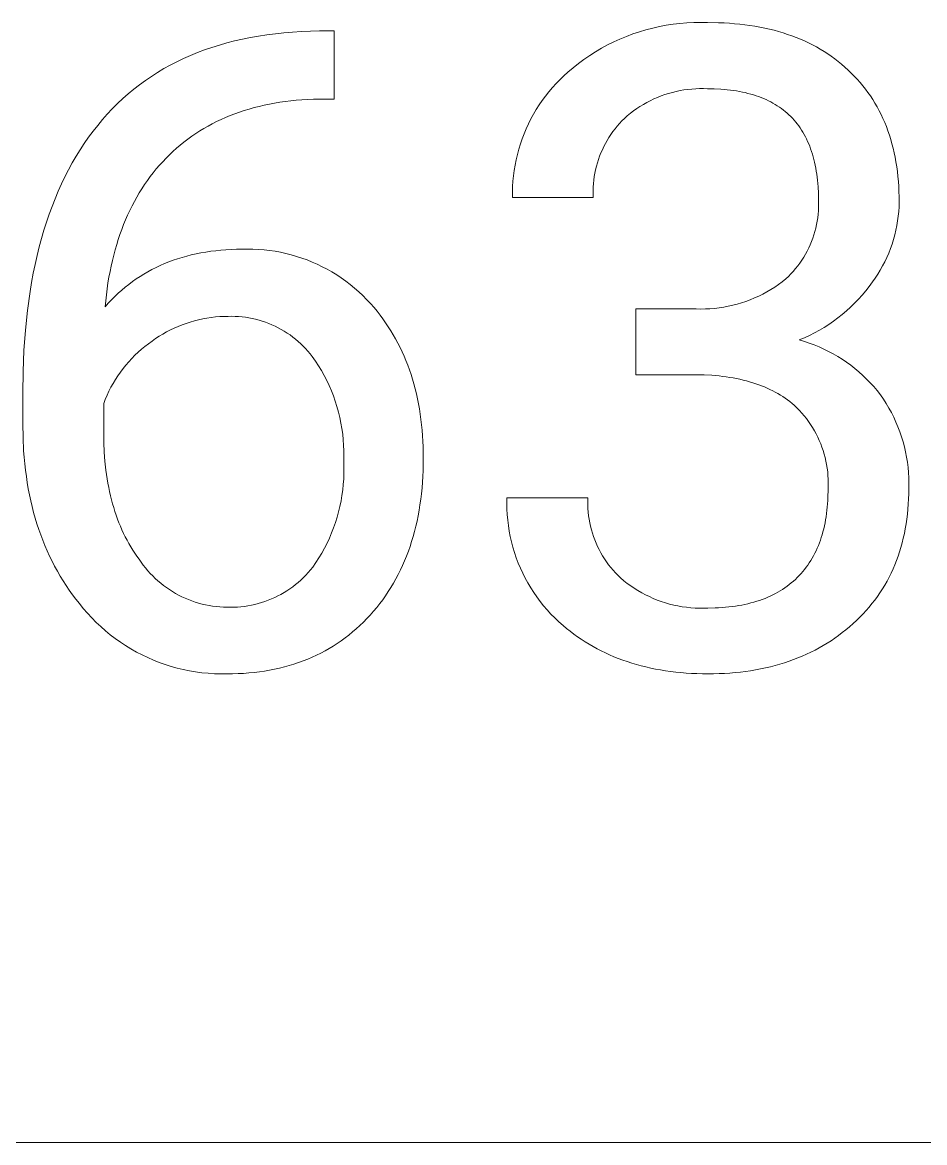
# Model space of a CAD drawing. Header units: millimetres. Extents: x 4001 to 9794, y -321 to 3726.
# Drawn here: x 8693.7 to 8771.8, y 2.4 to 99.4 of the extents above; entities that cross this region are included whole.
import ezdxf

# ---------------------------------------------------------------- set-up
doc = ezdxf.new("R2010")
doc.units = ezdxf.units.MM
doc.header["$MEASUREMENT"] = 0
doc.layers.add('Domyślny', color=7, linetype='Continuous', true_color=0x000000)

msp = doc.modelspace()

# ---------------------------------------------------------------- linework, layer by layer
at = {"layer": 'Domyślny', "color": 18, "lineweight": 15, "true_color": 0x000000}
for p, q in [((8748.292, 98.889), (8748.875, 99.02)), ((8748.875, 99.02), (8749.462, 99.13)), ((8749.462, 99.13), (8750.053, 99.22)), ((8750.053, 99.22), (8750.647, 99.29)), ((8750.647, 99.29), (8751.243, 99.339)), ((8751.243, 99.339), (8751.84, 99.368)), ((8751.84, 99.368), (8752.438, 99.376)), ((8752.438, 99.376), (8753.035, 99.363)), ((8753.035, 99.363), (8753.995, 99.347)), ((8753.995, 99.347), (8754.465, 99.327)), ((8754.465, 99.327), (8754.928, 99.3)), ((8754.928, 99.3), (8755.384, 99.264)), ((8755.384, 99.264), (8755.834, 99.22)), ((8755.834, 99.22), (8756.277, 99.169)), ((8756.277, 99.169), (8756.714, 99.109)), ((8756.714, 99.109), (8757.144, 99.041)), ((8757.144, 99.041), (8757.567, 98.966)), ((8757.567, 98.966), (8757.984, 98.882)), ((8712.11, 97.774), (8712.79, 97.93)), ((8712.79, 97.93), (8713.483, 98.07)), ((8713.483, 98.07), (8714.188, 98.196)), ((8714.188, 98.196), (8714.905, 98.306)), ((8714.905, 98.306), (8715.635, 98.401)), ((8715.635, 98.401), (8716.377, 98.48)), ((8716.377, 98.48), (8717.132, 98.544)), ((8717.132, 98.544), (8717.898, 98.593)), ((8717.898, 98.593), (8718.677, 98.627)), ((8718.677, 98.627), (8719.469, 98.646)), ((8719.469, 98.646), (8720.723, 98.646)), ((8720.723, 98.646), (8720.723, 92.743)), ((8744.918, 97.689), (8745.462, 97.937)), ((8745.462, 97.937), (8746.014, 98.166)), ((8746.014, 98.166), (8746.574, 98.376)), ((8746.574, 98.376), (8747.14, 98.567)), ((8747.14, 98.567), (8747.713, 98.738)), ((8747.713, 98.738), (8748.292, 98.889)), ((8757.984, 98.882), (8758.394, 98.79)), ((8758.394, 98.79), (8758.797, 98.691)), ((8758.797, 98.691), (8759.194, 98.583)), ((8759.194, 98.583), (8759.584, 98.467)), ((8759.584, 98.467), (8759.967, 98.343)), ((8759.967, 98.343), (8760.344, 98.211)), ((8760.344, 98.211), (8760.715, 98.071)), ((8760.715, 98.071), (8761.078, 97.923)), ((8761.078, 97.923), (8761.435, 97.767)), ((8708.892, 96.764), (8709.511, 96.997)), ((8709.511, 96.997), (8710.142, 97.214)), ((8710.142, 97.214), (8710.786, 97.416)), ((8710.786, 97.416), (8711.441, 97.602)), ((8711.441, 97.602), (8712.11, 97.774)), ((8743.343, 96.834), (8743.858, 97.137)), ((8743.858, 97.137), (8744.383, 97.422)), ((8744.383, 97.422), (8744.918, 97.689)), ((8761.435, 97.767), (8761.786, 97.602)), ((8761.786, 97.602), (8762.13, 97.43)), ((8762.13, 97.43), (8762.467, 97.249)), ((8762.467, 97.249), (8762.798, 97.06)), ((8762.798, 97.06), (8763.122, 96.863)), ((8707.109, 95.975), (8707.691, 96.253)), ((8707.691, 96.253), (8708.285, 96.516)), ((8708.285, 96.516), (8708.892, 96.764)), ((8741.864, 95.82), (8742.345, 96.175)), ((8742.345, 96.175), (8742.838, 96.513)), ((8742.838, 96.513), (8743.343, 96.834)), ((8763.122, 96.863), (8763.44, 96.658)), ((8763.44, 96.658), (8763.751, 96.445)), ((8763.751, 96.445), (8764.055, 96.223)), ((8764.055, 96.223), (8764.353, 95.993)), ((8764.353, 95.993), (8764.644, 95.755)), ((8704.905, 94.708), (8705.437, 95.048)), ((8705.437, 95.048), (8705.982, 95.372)), ((8705.982, 95.372), (8706.54, 95.681)), ((8706.54, 95.681), (8707.109, 95.975)), ((8740.591, 94.746), (8740.94, 95.061)), ((8740.94, 95.061), (8741.396, 95.449)), ((8741.396, 95.449), (8741.864, 95.82)), ((8764.644, 95.755), (8764.929, 95.509)), ((8764.929, 95.509), (8765.207, 95.254)), ((8765.207, 95.254), (8765.478, 94.996)), ((8703.876, 93.983), (8704.384, 94.353)), ((8704.384, 94.353), (8704.905, 94.708)), ((8739.61, 93.732), (8739.926, 94.081)), ((8739.926, 94.081), (8740.253, 94.419)), ((8740.253, 94.419), (8740.591, 94.746)), ((8765.478, 94.996), (8765.74, 94.732)), ((8765.74, 94.732), (8765.994, 94.46)), ((8765.994, 94.46), (8766.239, 94.183)), ((8766.239, 94.183), (8766.475, 93.899)), ((8702.426, 92.779), (8702.897, 93.196)), ((8702.897, 93.196), (8703.381, 93.597)), ((8703.381, 93.597), (8703.876, 93.983)), ((8739.015, 93.003), (8739.306, 93.372)), ((8739.306, 93.372), (8739.61, 93.732)), ((8749.343, 93.125), (8749.022, 93.01)), ((8749.668, 93.228), (8749.343, 93.125)), ((8749.996, 93.32), (8749.668, 93.228)), ((8750.327, 93.401), (8749.996, 93.32)), ((8750.66, 93.471), (8750.327, 93.401)), ((8750.996, 93.529), (8750.66, 93.471)), ((8751.334, 93.576), (8750.996, 93.529)), ((8751.673, 93.611), (8751.334, 93.576)), ((8752.013, 93.634), (8751.673, 93.611)), ((8752.354, 93.646), (8752.013, 93.634)), ((8752.694, 93.646), (8752.354, 93.646)), ((8753.035, 93.634), (8752.694, 93.646)), ((8753.626, 93.625), (8753.035, 93.634)), ((8754.198, 93.597), (8753.626, 93.625)), ((8754.478, 93.575), (8754.198, 93.597)), ((8754.752, 93.55), (8754.478, 93.575)), ((8755.022, 93.519), (8754.752, 93.55)), ((8755.287, 93.484), (8755.022, 93.519)), ((8755.547, 93.444), (8755.287, 93.484)), ((8755.803, 93.399), (8755.547, 93.444)), ((8756.054, 93.35), (8755.803, 93.399)), ((8756.3, 93.296), (8756.054, 93.35)), ((8756.541, 93.237), (8756.3, 93.296)), ((8756.778, 93.174), (8756.541, 93.237)), ((8757.01, 93.106), (8756.778, 93.174)), ((8757.238, 93.033), (8757.01, 93.106)), ((8766.475, 93.899), (8766.704, 93.609)), ((8766.704, 93.609), (8766.923, 93.312)), ((8766.923, 93.312), (8767.134, 93.009)), ((8701.521, 91.9), (8701.968, 92.347)), ((8701.968, 92.347), (8702.426, 92.779)), ((8714.23, 92.109), (8713.796, 91.999)), ((8714.671, 92.211), (8714.23, 92.109)), ((8715.118, 92.304), (8714.671, 92.211)), ((8715.571, 92.388), (8715.118, 92.304)), ((8716.031, 92.463), (8715.571, 92.388)), ((8716.497, 92.53), (8716.031, 92.463)), ((8716.97, 92.587), (8716.497, 92.53)), ((8717.449, 92.636), (8716.97, 92.587)), ((8717.935, 92.676), (8717.449, 92.636)), ((8718.427, 92.707), (8717.935, 92.676)), ((8718.925, 92.729), (8718.427, 92.707)), ((8719.43, 92.743), (8718.925, 92.729)), ((8720.723, 92.743), (8719.43, 92.743)), ((8738.217, 91.839), (8738.47, 92.236)), ((8738.47, 92.236), (8738.736, 92.624)), ((8738.736, 92.624), (8739.015, 93.003)), ((8747.485, 92.277), (8747.194, 92.1)), ((8747.782, 92.445), (8747.485, 92.277)), ((8748.085, 92.602), (8747.782, 92.445)), ((8748.392, 92.749), (8748.085, 92.602)), ((8748.705, 92.885), (8748.392, 92.749)), ((8749.022, 93.01), (8748.705, 92.885)), ((8757.461, 92.956), (8757.238, 93.033)), ((8757.679, 92.873), (8757.461, 92.956)), ((8757.892, 92.786), (8757.679, 92.873)), ((8758.101, 92.695), (8757.892, 92.786)), ((8758.305, 92.598), (8758.101, 92.695)), ((8758.504, 92.497), (8758.305, 92.598)), ((8758.699, 92.392), (8758.504, 92.497)), ((8758.889, 92.281), (8758.699, 92.392)), ((8759.074, 92.166), (8758.889, 92.281)), ((8759.255, 92.046), (8759.074, 92.166)), ((8767.134, 93.009), (8767.337, 92.699)), ((8767.337, 92.699), (8767.531, 92.384)), ((8767.531, 92.384), (8767.716, 92.061)), ((8700.665, 90.96), (8701.087, 91.438)), ((8701.087, 91.438), (8701.521, 91.9)), ((8711.327, 91.148), (8710.938, 90.976)), ((8711.722, 91.312), (8711.327, 91.148)), ((8712.124, 91.467), (8711.722, 91.312)), ((8712.532, 91.613), (8712.124, 91.467)), ((8712.947, 91.751), (8712.532, 91.613)), ((8713.368, 91.879), (8712.947, 91.751)), ((8713.796, 91.999), (8713.368, 91.879)), ((8737.752, 91.02), (8737.978, 91.433)), ((8737.978, 91.433), (8738.217, 91.839)), ((8746.096, 91.293), (8745.84, 91.068)), ((8746.36, 91.509), (8746.096, 91.293)), ((8746.632, 91.715), (8746.36, 91.509)), ((8746.91, 91.912), (8746.632, 91.715)), ((8747.194, 92.1), (8746.91, 91.912)), ((8759.431, 91.921), (8759.255, 92.046)), ((8759.602, 91.792), (8759.431, 91.921)), ((8759.769, 91.658), (8759.602, 91.792)), ((8759.93, 91.519), (8759.769, 91.658)), ((8760.087, 91.376), (8759.93, 91.519)), ((8760.24, 91.228), (8760.087, 91.376)), ((8760.388, 91.075), (8760.24, 91.228)), ((8767.716, 92.061), (8767.893, 91.733)), ((8767.893, 91.733), (8768.062, 91.398)), ((8768.062, 91.398), (8768.221, 91.056)), ((8699.857, 89.959), (8700.256, 90.467)), ((8700.256, 90.467), (8700.665, 90.96)), ((8709.446, 90.196), (8709.09, 89.979)), ((8709.81, 90.404), (8709.446, 90.196)), ((8710.179, 90.604), (8709.81, 90.404)), ((8710.555, 90.794), (8710.179, 90.604)), ((8710.938, 90.976), (8710.555, 90.794)), ((8737.161, 89.739), (8737.344, 90.173)), ((8737.344, 90.173), (8737.541, 90.6)), ((8737.541, 90.6), (8737.752, 91.02)), ((8745.032, 90.165), (8744.849, 89.922)), ((8745.222, 90.401), (8745.032, 90.165)), ((8745.421, 90.63), (8745.222, 90.401)), ((8745.627, 90.853), (8745.421, 90.63)), ((8745.84, 91.068), (8745.627, 90.853)), ((8760.531, 90.917), (8760.388, 91.075)), ((8760.669, 90.755), (8760.531, 90.917)), ((8760.803, 90.588), (8760.669, 90.755)), ((8760.932, 90.416), (8760.803, 90.588)), ((8761.056, 90.239), (8760.932, 90.416)), ((8761.176, 90.058), (8761.056, 90.239)), ((8768.221, 91.056), (8768.373, 90.709)), ((8768.373, 90.709), (8768.515, 90.355)), ((8768.515, 90.355), (8768.649, 89.994)), ((8699.098, 88.901), (8699.471, 89.437)), ((8699.471, 89.437), (8699.857, 89.959)), ((8708.058, 89.274), (8707.727, 89.021)), ((8708.395, 89.518), (8708.058, 89.274)), ((8708.739, 89.753), (8708.395, 89.518)), ((8709.09, 89.979), (8708.739, 89.753)), ((8736.84, 88.854), (8736.993, 89.299)), ((8736.993, 89.299), (8737.161, 89.739)), ((8744.509, 89.42), (8744.352, 89.161)), ((8744.675, 89.674), (8744.509, 89.42)), ((8744.849, 89.922), (8744.675, 89.674)), ((8761.291, 89.872), (8761.176, 90.058)), ((8761.401, 89.681), (8761.291, 89.872)), ((8761.506, 89.486), (8761.401, 89.681)), ((8761.607, 89.286), (8761.506, 89.486)), ((8761.703, 89.081), (8761.607, 89.286)), ((8768.649, 89.994), (8768.775, 89.628)), ((8768.775, 89.628), (8768.892, 89.255)), ((8768.892, 89.255), (8769, 88.876)), ((8698.389, 87.788), (8698.737, 88.352)), ((8698.737, 88.352), (8699.098, 88.901)), ((8707.084, 88.488), (8706.773, 88.209)), ((8707.402, 88.759), (8707.084, 88.488)), ((8707.727, 89.021), (8707.402, 88.759)), ((8736.579, 87.95), (8736.702, 88.405)), ((8736.702, 88.405), (8736.84, 88.854)), ((8743.935, 88.352), (8743.814, 88.074)), ((8744.065, 88.626), (8743.935, 88.352)), ((8744.204, 88.896), (8744.065, 88.626)), ((8744.352, 89.161), (8744.204, 88.896)), ((8761.795, 88.871), (8761.703, 89.081)), ((8761.882, 88.657), (8761.795, 88.871)), ((8761.964, 88.438), (8761.882, 88.657)), ((8762.041, 88.214), (8761.964, 88.438)), ((8769, 88.876), (8769.1, 88.49)), ((8769.1, 88.49), (8769.19, 88.098)), ((8698.053, 87.211), (8698.389, 87.788)), ((8705.883, 87.32), (8705.602, 87.008)), ((8706.171, 87.624), (8705.883, 87.32)), ((8706.467, 87.92), (8706.171, 87.624)), ((8706.773, 88.209), (8706.467, 87.92)), ((8736.379, 87.031), (8736.471, 87.492)), ((8736.471, 87.492), (8736.579, 87.95)), ((8743.601, 87.506), (8743.509, 87.217)), ((8743.703, 87.792), (8743.601, 87.506)), ((8743.814, 88.074), (8743.703, 87.792)), ((8762.114, 87.986), (8762.041, 88.214)), ((8762.182, 87.752), (8762.114, 87.986)), ((8762.245, 87.514), (8762.182, 87.752)), ((8762.304, 87.272), (8762.245, 87.514)), ((8762.358, 87.024), (8762.304, 87.272)), ((8769.19, 88.098), (8769.273, 87.7)), ((8769.273, 87.7), (8769.347, 87.295)), ((8769.347, 87.295), (8769.412, 86.885)), ((8697.42, 86.014), (8697.731, 86.619)), ((8697.731, 86.619), (8698.053, 87.211)), ((8705.065, 86.364), (8704.808, 86.03)), ((8705.33, 86.69), (8705.065, 86.364)), ((8705.602, 87.008), (8705.33, 86.69)), ((8736.242, 86.1), (8736.303, 86.566)), ((8736.303, 86.566), (8736.379, 87.031)), ((8743.292, 86.334), (8743.24, 86.035)), ((8743.354, 86.63), (8743.292, 86.334)), ((8743.427, 86.925), (8743.354, 86.63)), ((8743.509, 87.217), (8743.427, 86.925)), ((8762.407, 86.772), (8762.358, 87.024)), ((8762.452, 86.515), (8762.407, 86.772)), ((8762.491, 86.253), (8762.452, 86.515)), ((8769.412, 86.885), (8769.468, 86.468)), ((8769.468, 86.468), (8769.516, 86.045)), ((8696.838, 84.762), (8697.123, 85.395)), ((8697.123, 85.395), (8697.42, 86.014)), ((8704.319, 85.341), (8704.086, 84.986)), ((8704.56, 85.689), (8704.319, 85.341)), ((8704.808, 86.03), (8704.56, 85.689)), ((8736.168, 85.162), (8736.197, 85.631)), ((8736.197, 85.631), (8736.242, 86.1)), ((8743.165, 85.433), (8743.144, 85.13)), ((8743.198, 85.734), (8743.165, 85.433)), ((8743.24, 86.035), (8743.198, 85.734)), ((8762.527, 85.987), (8762.491, 86.253)), ((8762.557, 85.716), (8762.527, 85.987)), ((8762.583, 85.44), (8762.557, 85.716)), ((8762.604, 85.159), (8762.583, 85.44)), ((8769.516, 86.045), (8769.555, 85.615)), ((8769.555, 85.615), (8769.585, 85.179)), ((8696.566, 84.114), (8696.838, 84.762)), ((8703.86, 84.623), (8703.643, 84.252)), ((8704.086, 84.986), (8703.86, 84.623)), ((8736.154, 84.691), (8736.168, 85.162)), ((8736.156, 84.221), (8736.154, 84.691)), ((8743.132, 84.827), (8743.131, 84.524)), ((8743.131, 84.524), (8743.139, 84.221)), ((8743.144, 85.13), (8743.132, 84.827)), ((8762.632, 84.584), (8762.604, 85.159)), ((8762.642, 83.989), (8762.632, 84.584)), ((8769.585, 85.179), (8769.607, 84.737)), ((8769.607, 84.737), (8769.62, 84.289)), ((8696.06, 82.778), (8696.306, 83.453)), ((8696.306, 83.453), (8696.566, 84.114)), ((8703.232, 83.49), (8703.038, 83.097)), ((8703.434, 83.875), (8703.232, 83.49)), ((8703.643, 84.252), (8703.434, 83.875)), ((8743.139, 84.221), (8736.156, 84.221)), ((8762.633, 83.077), (8762.647, 83.381)), ((8762.649, 83.685), (8762.642, 83.989)), ((8762.647, 83.381), (8762.649, 83.685)), ((8769.613, 83.423), (8769.587, 83.011)), ((8769.624, 83.835), (8769.613, 83.423)), ((8769.62, 84.289), (8769.624, 83.835)), ((8695.825, 82.09), (8696.06, 82.778)), ((8702.852, 82.697), (8702.674, 82.29)), ((8703.038, 83.097), (8702.852, 82.697)), ((8762.53, 82.17), (8762.575, 82.471)), ((8762.575, 82.471), (8762.61, 82.773)), ((8762.61, 82.773), (8762.633, 83.077)), ((8769.546, 82.601), (8769.492, 82.192)), ((8769.587, 83.011), (8769.546, 82.601)), ((8695.604, 81.387), (8695.825, 82.09)), ((8702.342, 81.453), (8702.188, 81.024)), ((8702.504, 81.875), (8702.342, 81.453)), ((8702.674, 82.29), (8702.504, 81.875)), ((8762.333, 81.279), (8762.409, 81.574)), ((8762.409, 81.574), (8762.475, 81.871)), ((8762.475, 81.871), (8762.53, 82.17)), ((8769.423, 81.786), (8769.341, 81.382)), ((8769.492, 82.192), (8769.423, 81.786)), ((8695.199, 79.939), (8695.395, 80.67)), ((8695.395, 80.67), (8695.604, 81.387)), ((8702.041, 80.587), (8701.902, 80.143)), ((8702.188, 81.024), (8702.041, 80.587)), ((8762.044, 80.414), (8762.15, 80.699)), ((8762.15, 80.699), (8762.247, 80.988)), ((8762.247, 80.988), (8762.333, 81.279)), ((8769.134, 80.584), (8769.01, 80.191)), ((8769.244, 80.981), (8769.134, 80.584)), ((8769.341, 81.382), (8769.244, 80.981)), ((8695.015, 79.194), (8695.199, 79.939)), ((8701.771, 79.691), (8701.648, 79.232)), ((8701.902, 80.143), (8701.771, 79.691)), ((8709.188, 79.43), (8709.61, 79.503)), ((8709.61, 79.503), (8710.038, 79.566)), ((8710.038, 79.566), (8710.472, 79.62)), ((8710.472, 79.62), (8710.913, 79.664)), ((8710.913, 79.664), (8711.359, 79.698)), ((8711.359, 79.698), (8711.812, 79.722)), ((8711.812, 79.722), (8712.271, 79.737)), ((8712.271, 79.737), (8712.737, 79.741)), ((8712.737, 79.741), (8713.216, 79.753)), ((8713.216, 79.753), (8713.696, 79.747)), ((8713.696, 79.747), (8714.175, 79.726)), ((8714.175, 79.726), (8714.653, 79.689)), ((8714.653, 79.689), (8715.129, 79.635)), ((8715.129, 79.635), (8715.604, 79.565)), ((8715.604, 79.565), (8716.076, 79.48)), ((8761.521, 79.316), (8761.666, 79.583)), ((8761.666, 79.583), (8761.801, 79.856)), ((8761.801, 79.856), (8761.927, 80.133)), ((8761.927, 80.133), (8762.044, 80.414)), ((8768.873, 79.802), (8768.722, 79.418)), ((8769.01, 80.191), (8768.873, 79.802)), ((8694.844, 78.435), (8695.015, 79.194)), ((8701.533, 78.765), (8701.426, 78.291)), ((8701.648, 79.232), (8701.533, 78.765)), ((8706.033, 78.497), (8706.406, 78.648)), ((8706.406, 78.648), (8706.785, 78.789)), ((8706.785, 78.789), (8707.17, 78.92)), ((8707.17, 78.92), (8707.562, 79.042)), ((8707.562, 79.042), (8707.959, 79.153)), ((8707.959, 79.153), (8708.362, 79.255)), ((8708.362, 79.255), (8708.772, 79.348)), ((8708.772, 79.348), (8709.188, 79.43)), ((8716.076, 79.48), (8716.545, 79.378)), ((8716.545, 79.378), (8717.01, 79.261)), ((8717.01, 79.261), (8717.47, 79.128)), ((8717.47, 79.128), (8717.927, 78.979)), ((8717.927, 78.979), (8718.377, 78.816)), ((8718.377, 78.816), (8718.822, 78.637)), ((8718.822, 78.637), (8719.261, 78.443)), ((8760.85, 78.301), (8761.031, 78.546)), ((8761.031, 78.546), (8761.203, 78.797)), ((8761.203, 78.797), (8761.367, 79.054)), ((8761.367, 79.054), (8761.521, 79.316)), ((8768.381, 78.668), (8768.191, 78.302)), ((8768.558, 79.04), (8768.381, 78.668)), ((8768.722, 79.418), (8768.558, 79.04)), ((8694.54, 76.876), (8694.686, 77.663)), ((8694.686, 77.663), (8694.844, 78.435)), ((8701.326, 77.81), (8701.234, 77.321)), ((8701.426, 78.291), (8701.326, 77.81)), ((8703.924, 77.389), (8704.26, 77.598)), ((8704.26, 77.598), (8704.603, 77.797)), ((8704.603, 77.797), (8704.951, 77.987)), ((8704.951, 77.987), (8705.306, 78.167)), ((8705.306, 78.167), (8705.667, 78.337)), ((8705.667, 78.337), (8706.033, 78.497)), ((8719.261, 78.443), (8719.693, 78.234)), ((8719.693, 78.234), (8720.117, 78.011)), ((8720.117, 78.011), (8720.534, 77.774)), ((8720.534, 77.774), (8720.943, 77.523)), ((8760.046, 77.389), (8760.259, 77.607)), ((8760.259, 77.607), (8760.464, 77.831)), ((8760.464, 77.831), (8760.661, 78.063)), ((8760.661, 78.063), (8760.85, 78.301)), ((8767.775, 77.59), (8767.548, 77.246)), ((8767.989, 77.943), (8767.775, 77.59)), ((8768.191, 78.302), (8767.989, 77.943)), ((8694.408, 76.075), (8694.54, 76.876)), ((8701.15, 76.824), (8701.006, 75.809)), ((8701.234, 77.321), (8701.15, 76.824)), ((8702.639, 76.456), (8702.951, 76.704)), ((8702.951, 76.704), (8703.269, 76.942)), ((8703.269, 76.942), (8703.594, 77.17)), ((8703.594, 77.17), (8703.924, 77.389)), ((8720.943, 77.523), (8721.343, 77.258)), ((8721.343, 77.258), (8721.733, 76.98)), ((8721.733, 76.98), (8722.115, 76.689)), ((8722.115, 76.689), (8722.486, 76.385)), ((8758.86, 76.472), (8759.19, 76.697)), ((8759.19, 76.697), (8759.512, 76.933)), ((8759.512, 76.933), (8759.825, 77.18)), ((8759.825, 77.18), (8760.046, 77.389)), ((8767.31, 76.91), (8767.027, 76.52)), ((8767.548, 77.246), (8767.31, 76.91)), ((8694.18, 74.432), (8694.408, 76.075)), ((8701.006, 75.809), (8700.893, 74.765)), ((8701.451, 75.367), (8701.739, 75.654)), ((8701.739, 75.654), (8702.033, 75.931)), ((8702.033, 75.931), (8702.333, 76.198)), ((8702.333, 76.198), (8702.639, 76.456)), ((8722.486, 76.385), (8722.846, 76.069)), ((8722.846, 76.069), (8723.196, 75.74)), ((8723.196, 75.74), (8723.534, 75.401)), ((8757.107, 75.526), (8757.47, 75.691)), ((8757.47, 75.691), (8757.828, 75.868)), ((8757.828, 75.868), (8758.179, 76.058)), ((8758.179, 76.058), (8758.523, 76.259)), ((8758.523, 76.259), (8758.86, 76.472)), ((8766.422, 75.771), (8766.101, 75.412)), ((8766.731, 76.14), (8766.422, 75.771)), ((8767.027, 76.52), (8766.731, 76.14)), ((8700.893, 74.765), (8701.169, 75.071)), ((8701.169, 75.071), (8701.451, 75.367)), ((8723.534, 75.401), (8723.861, 75.049)), ((8723.861, 75.049), (8724.175, 74.687)), ((8724.175, 74.687), (8724.439, 74.37)), ((8753.645, 74.625), (8754.042, 74.672)), ((8754.042, 74.672), (8754.436, 74.732)), ((8754.436, 74.732), (8754.828, 74.805)), ((8754.828, 74.805), (8755.218, 74.893)), ((8755.218, 74.893), (8755.604, 74.993)), ((8755.604, 74.993), (8755.986, 75.107)), ((8755.986, 75.107), (8756.364, 75.233)), ((8756.364, 75.233), (8756.738, 75.373)), ((8756.738, 75.373), (8757.107, 75.526)), ((8765.422, 74.728), (8765.066, 74.404)), ((8765.767, 75.064), (8765.422, 74.728)), ((8766.101, 75.412), (8765.767, 75.064)), ((8694.002, 72.733), (8694.18, 74.432)), ((8709.348, 73.716), (8708.985, 73.637)), ((8709.713, 73.783), (8709.348, 73.716)), ((8710.08, 73.838), (8709.713, 73.783)), ((8710.448, 73.88), (8710.08, 73.838)), ((8710.818, 73.911), (8710.448, 73.88)), ((8711.189, 73.929), (8710.818, 73.911)), ((8711.56, 73.935), (8711.189, 73.929)), ((8711.859, 73.939), (8711.56, 73.935)), ((8712.158, 73.932), (8711.859, 73.939)), ((8712.456, 73.915), (8712.158, 73.932)), ((8712.754, 73.889), (8712.456, 73.915)), ((8713.05, 73.852), (8712.754, 73.889)), ((8713.345, 73.805), (8713.05, 73.852)), ((8713.639, 73.748), (8713.345, 73.805)), ((8713.93, 73.681), (8713.639, 73.748)), ((8724.439, 74.37), (8724.694, 74.047)), ((8724.694, 74.047), (8724.94, 73.718)), ((8724.94, 73.718), (8725.178, 73.383)), ((8746.824, 74.576), (8752.051, 74.576)), ((8746.824, 68.885), (8746.824, 74.576)), ((8752.051, 74.576), (8752.45, 74.567)), ((8752.45, 74.567), (8752.849, 74.573)), ((8752.849, 74.573), (8753.248, 74.592)), ((8753.248, 74.592), (8753.645, 74.625)), ((8764.322, 73.793), (8763.934, 73.507)), ((8764.699, 74.092), (8764.322, 73.793)), ((8765.066, 74.404), (8764.699, 74.092)), ((8693.876, 70.978), (8694.002, 72.733)), ((8706.547, 72.756), (8706.218, 72.584)), ((8706.882, 72.916), (8706.547, 72.756)), ((8707.222, 73.065), (8706.882, 72.916)), ((8707.567, 73.202), (8707.222, 73.065)), ((8707.916, 73.328), (8707.567, 73.202)), ((8708.269, 73.443), (8707.916, 73.328)), ((8708.625, 73.546), (8708.269, 73.443)), ((8708.985, 73.637), (8708.625, 73.546)), ((8714.219, 73.604), (8713.93, 73.681)), ((8714.505, 73.518), (8714.219, 73.604)), ((8714.788, 73.422), (8714.505, 73.518)), ((8715.068, 73.317), (8714.788, 73.422)), ((8715.344, 73.202), (8715.068, 73.317)), ((8715.615, 73.078), (8715.344, 73.202)), ((8715.883, 72.944), (8715.615, 73.078)), ((8716.146, 72.802), (8715.883, 72.944)), ((8716.404, 72.651), (8716.146, 72.802)), ((8725.178, 73.383), (8725.408, 73.042)), ((8725.408, 73.042), (8725.629, 72.696)), ((8762.717, 72.73), (8762.294, 72.499)), ((8763.131, 72.975), (8762.717, 72.73)), ((8763.537, 73.234), (8763.131, 72.975)), ((8763.934, 73.507), (8763.537, 73.234)), ((8704.963, 71.794), (8704.65, 71.569)), ((8705.267, 72.007), (8704.963, 71.794)), ((8705.577, 72.21), (8705.267, 72.007)), ((8705.895, 72.402), (8705.577, 72.21)), ((8706.218, 72.584), (8705.895, 72.402)), ((8716.656, 72.491), (8716.404, 72.651)), ((8716.903, 72.323), (8716.656, 72.491)), ((8717.144, 72.146), (8716.903, 72.323)), ((8717.38, 71.962), (8717.144, 72.146)), ((8717.608, 71.769), (8717.38, 71.962)), ((8717.83, 71.569), (8717.608, 71.769)), ((8725.629, 72.696), (8725.842, 72.343)), ((8725.842, 72.343), (8726.046, 71.985)), ((8726.046, 71.985), (8726.242, 71.622)), ((8761.427, 72.081), (8760.983, 71.894)), ((8760.983, 71.894), (8761.418, 71.765)), ((8761.418, 71.765), (8761.848, 71.621)), ((8761.864, 72.282), (8761.427, 72.081)), ((8762.294, 72.499), (8761.864, 72.282)), ((8693.8, 69.167), (8693.876, 70.978)), ((8703.76, 70.831), (8703.48, 70.565)), ((8704.048, 71.087), (8703.76, 70.831)), ((8704.345, 71.333), (8704.048, 71.087)), ((8704.65, 71.569), (8704.345, 71.333)), ((8718.045, 71.362), (8717.83, 71.569)), ((8718.253, 71.147), (8718.045, 71.362)), ((8718.454, 70.926), (8718.253, 71.147)), ((8718.647, 70.698), (8718.454, 70.926)), ((8726.242, 71.622), (8726.429, 71.252)), ((8726.429, 71.252), (8726.608, 70.877)), ((8726.608, 70.877), (8726.779, 70.495)), ((8761.848, 71.621), (8762.273, 71.463)), ((8762.273, 71.463), (8762.693, 71.29)), ((8762.693, 71.29), (8763.107, 71.103)), ((8763.107, 71.103), (8763.514, 70.903)), ((8763.514, 70.903), (8763.914, 70.688)), ((8702.949, 70.007), (8702.698, 69.714)), ((8703.21, 70.291), (8702.949, 70.007)), ((8703.48, 70.565), (8703.21, 70.291)), ((8718.832, 70.463), (8718.647, 70.698)), ((8719.11, 70.064), (8718.832, 70.463)), ((8719.374, 69.656), (8719.11, 70.064)), ((8726.779, 70.495), (8726.941, 70.108)), ((8726.941, 70.108), (8727.095, 69.716)), ((8763.914, 70.688), (8764.306, 70.46)), ((8764.306, 70.46), (8764.691, 70.219)), ((8764.691, 70.219), (8765.067, 69.965)), ((8765.067, 69.965), (8765.434, 69.698)), ((8693.775, 67.299), (8693.8, 69.167)), ((8702.225, 69.105), (8702.005, 68.789)), ((8702.456, 69.414), (8702.225, 69.105)), ((8702.698, 69.714), (8702.456, 69.414)), ((8719.624, 69.239), (8719.374, 69.656)), ((8719.86, 68.815), (8719.624, 69.239)), ((8727.095, 69.716), (8727.241, 69.317)), ((8727.241, 69.317), (8727.378, 68.913)), ((8727.378, 68.913), (8727.506, 68.502)), ((8752.051, 68.885), (8746.824, 68.885)), ((8752.735, 68.868), (8752.051, 68.885)), ((8753.399, 68.831), (8752.735, 68.868)), ((8765.434, 69.698), (8765.792, 69.419)), ((8765.792, 69.419), (8766.14, 69.128)), ((8766.14, 69.128), (8766.478, 68.825)), ((8701.597, 68.135), (8701.409, 67.798)), ((8701.795, 68.465), (8701.597, 68.135)), ((8702.005, 68.789), (8701.795, 68.465)), ((8720.082, 68.382), (8719.86, 68.815)), ((8720.289, 67.942), (8720.082, 68.382)), ((8720.481, 67.496), (8720.289, 67.942)), ((8727.506, 68.502), (8727.627, 68.086)), ((8727.627, 68.086), (8727.739, 67.664)), ((8754.041, 68.774), (8753.399, 68.831)), ((8754.355, 68.738), (8754.041, 68.774)), ((8754.663, 68.697), (8754.355, 68.738)), ((8754.967, 68.652), (8754.663, 68.697)), ((8755.265, 68.601), (8754.967, 68.652)), ((8755.558, 68.545), (8755.265, 68.601)), ((8755.846, 68.485), (8755.558, 68.545)), ((8756.128, 68.419), (8755.846, 68.485)), ((8756.406, 68.349), (8756.128, 68.419)), ((8756.679, 68.273), (8756.406, 68.349)), ((8756.946, 68.193), (8756.679, 68.273)), ((8757.209, 68.108), (8756.946, 68.193)), ((8757.466, 68.018), (8757.209, 68.108)), ((8757.718, 67.923), (8757.466, 68.018)), ((8757.965, 67.823), (8757.718, 67.923)), ((8766.478, 68.825), (8766.806, 68.511)), ((8766.806, 68.511), (8767.123, 68.186)), ((8767.123, 68.186), (8767.428, 67.85)), ((8693.775, 64.637), (8693.775, 67.299)), ((8701.069, 67.106), (8700.917, 66.752)), ((8701.234, 67.455), (8701.069, 67.106)), ((8701.409, 67.798), (8701.234, 67.455)), ((8720.658, 67.043), (8720.481, 67.496)), ((8720.82, 66.585), (8720.658, 67.043)), ((8727.739, 67.664), (8727.842, 67.237)), ((8727.842, 67.237), (8727.938, 66.803)), ((8758.207, 67.718), (8757.965, 67.823)), ((8758.444, 67.608), (8758.207, 67.718)), ((8758.677, 67.494), (8758.444, 67.608)), ((8758.903, 67.374), (8758.677, 67.494)), ((8759.125, 67.25), (8758.903, 67.374)), ((8759.342, 67.12), (8759.125, 67.25)), ((8759.554, 66.986), (8759.342, 67.12)), ((8759.761, 66.847), (8759.554, 66.986)), ((8767.428, 67.85), (8767.722, 67.505)), ((8767.722, 67.505), (8768.004, 67.149)), ((8768.004, 67.149), (8768.262, 66.776)), ((8700.917, 66.752), (8700.777, 66.393)), ((8700.777, 66.393), (8700.777, 63.847)), ((8720.966, 66.122), (8720.82, 66.585)), ((8721.097, 65.654), (8720.966, 66.122)), ((8727.938, 66.803), (8728.025, 66.364)), ((8728.025, 66.364), (8728.104, 65.918)), ((8759.963, 66.703), (8759.761, 66.847)), ((8760.16, 66.555), (8759.963, 66.703)), ((8760.352, 66.401), (8760.16, 66.555)), ((8760.539, 66.242), (8760.352, 66.401)), ((8760.766, 66.025), (8760.539, 66.242)), ((8760.985, 65.801), (8760.766, 66.025)), ((8768.262, 66.776), (8768.506, 66.394)), ((8768.506, 66.394), (8768.737, 66.003)), ((8768.737, 66.003), (8768.955, 65.606)), ((8721.212, 65.181), (8721.097, 65.654)), ((8721.311, 64.705), (8721.212, 65.181)), ((8728.104, 65.918), (8728.174, 65.467)), ((8728.174, 65.467), (8728.236, 65.01)), ((8728.236, 65.01), (8728.29, 64.547)), ((8761.196, 65.569), (8760.985, 65.801)), ((8761.4, 65.33), (8761.196, 65.569)), ((8761.595, 65.084), (8761.4, 65.33)), ((8761.782, 64.832), (8761.595, 65.084)), ((8768.955, 65.606), (8769.158, 65.2)), ((8769.158, 65.2), (8769.348, 64.788)), ((8693.794, 63.458), (8693.775, 64.637)), ((8721.394, 64.227), (8721.311, 64.705)), ((8721.461, 63.745), (8721.394, 64.227)), ((8728.29, 64.547), (8728.335, 64.079)), ((8728.335, 64.079), (8728.372, 63.604)), ((8761.959, 64.573), (8761.782, 64.832)), ((8762.128, 64.309), (8761.959, 64.573)), ((8762.288, 64.039), (8762.128, 64.309)), ((8762.439, 63.763), (8762.288, 64.039)), ((8769.348, 64.788), (8769.523, 64.37)), ((8769.523, 64.37), (8769.684, 63.946)), ((8693.851, 62.306), (8693.794, 63.458)), ((8700.777, 63.847), (8700.789, 63.007)), ((8721.512, 63.262), (8721.461, 63.745)), ((8721.546, 62.777), (8721.512, 63.262)), ((8728.372, 63.604), (8728.401, 63.124)), ((8728.401, 63.124), (8728.422, 62.638)), ((8762.58, 63.483), (8762.439, 63.763)), ((8762.711, 63.198), (8762.58, 63.483)), ((8762.833, 62.908), (8762.711, 63.198)), ((8769.684, 63.946), (8769.83, 63.517)), ((8769.83, 63.517), (8769.962, 63.083)), ((8769.962, 63.083), (8770.078, 62.644)), ((8693.895, 61.741), (8693.851, 62.306)), ((8700.789, 63.007), (8700.825, 62.189)), ((8700.825, 62.189), (8700.885, 61.392)), ((8721.565, 62.291), (8721.546, 62.777)), ((8721.566, 61.805), (8721.565, 62.291)), ((8728.422, 62.638), (8728.439, 61.648)), ((8762.944, 62.615), (8762.833, 62.908)), ((8763.046, 62.318), (8762.944, 62.615)), ((8763.137, 62.018), (8763.046, 62.318)), ((8770.078, 62.644), (8770.179, 62.202)), ((8770.179, 62.202), (8770.265, 61.757)), ((8693.947, 61.183), (8693.895, 61.741)), ((8694.01, 60.631), (8693.947, 61.183)), ((8700.885, 61.392), (8700.969, 60.616)), ((8721.552, 61.32), (8721.566, 61.805)), ((8721.567, 60.837), (8721.552, 61.32)), ((8728.439, 61.648), (8728.421, 60.601)), ((8763.218, 61.714), (8763.137, 62.018)), ((8763.288, 61.409), (8763.218, 61.714)), ((8763.348, 61.101), (8763.288, 61.409)), ((8763.398, 60.791), (8763.348, 61.101)), ((8770.265, 61.757), (8770.335, 61.309)), ((8770.335, 61.309), (8770.39, 60.859)), ((8694.082, 60.087), (8694.01, 60.631)), ((8700.969, 60.616), (8701.019, 60.236)), ((8701.019, 60.236), (8701.076, 59.861)), ((8721.549, 59.872), (8721.566, 60.355)), ((8721.566, 60.355), (8721.567, 60.837)), ((8728.421, 60.601), (8728.398, 60.088)), ((8763.437, 60.479), (8763.398, 60.791)), ((8763.465, 60.167), (8763.437, 60.479)), ((8763.483, 59.853), (8763.465, 60.167)), ((8770.39, 60.859), (8770.429, 60.407)), ((8770.429, 60.407), (8770.453, 59.954)), ((8694.163, 59.549), (8694.082, 60.087)), ((8694.254, 59.018), (8694.163, 59.549)), ((8701.076, 59.861), (8701.139, 59.491)), ((8701.139, 59.491), (8701.208, 59.126)), ((8721.466, 58.911), (8721.515, 59.391)), ((8721.515, 59.391), (8721.549, 59.872)), ((8728.367, 59.581), (8728.327, 59.081)), ((8728.398, 60.088), (8728.367, 59.581)), ((8763.471, 58.912), (8763.486, 59.226)), ((8763.489, 59.54), (8763.483, 59.853)), ((8763.486, 59.226), (8763.489, 59.54)), ((8770.453, 59.954), (8770.461, 59.501)), ((8770.461, 59.501), (8770.454, 59.047)), ((8694.355, 58.494), (8694.254, 59.018)), ((8694.465, 57.978), (8694.355, 58.494)), ((8701.208, 59.126), (8701.283, 58.767)), ((8701.283, 58.767), (8701.364, 58.413)), ((8701.364, 58.413), (8701.451, 58.064)), ((8721.318, 57.957), (8721.4, 58.433)), ((8721.4, 58.433), (8721.466, 58.911)), ((8728.278, 58.588), (8728.22, 58.102)), ((8728.327, 59.081), (8728.278, 58.588)), ((8735.666, 57.738), (8735.674, 58.218)), ((8735.674, 58.218), (8742.676, 58.218)), ((8742.676, 58.218), (8742.669, 57.909)), ((8763.448, 58.01), (8763.461, 58.306)), ((8763.461, 58.306), (8763.471, 58.912)), ((8770.449, 58.589), (8770.435, 58.137)), ((8770.454, 59.047), (8770.449, 58.589)), ((8694.585, 57.468), (8694.465, 57.978)), ((8694.714, 56.964), (8694.585, 57.468)), ((8701.451, 58.064), (8701.544, 57.72)), ((8701.544, 57.72), (8701.642, 57.381)), ((8701.642, 57.381), (8701.747, 57.047)), ((8721.108, 57.015), (8721.221, 57.484)), ((8721.221, 57.484), (8721.318, 57.957)), ((8728.153, 57.622), (8728.077, 57.148)), ((8728.22, 58.102), (8728.153, 57.622)), ((8735.674, 57.258), (8735.666, 57.738)), ((8735.699, 56.779), (8735.674, 57.258)), ((8742.669, 57.909), (8742.672, 57.6)), ((8742.672, 57.6), (8742.685, 57.292)), ((8742.685, 57.292), (8742.709, 56.984)), ((8763.377, 57.147), (8763.406, 57.43)), ((8763.406, 57.43), (8763.429, 57.718)), ((8763.429, 57.718), (8763.448, 58.01)), ((8770.379, 57.251), (8770.337, 56.816)), ((8770.412, 57.691), (8770.379, 57.251)), ((8770.435, 58.137), (8770.412, 57.691)), ((8694.853, 56.468), (8694.714, 56.964)), ((8695.002, 55.979), (8694.853, 56.468)), ((8701.747, 57.047), (8701.858, 56.719)), ((8701.858, 56.719), (8701.975, 56.395)), ((8701.975, 56.395), (8702.098, 56.077)), ((8720.835, 56.09), (8720.979, 56.55)), ((8720.979, 56.55), (8721.108, 57.015)), ((8727.992, 56.682), (8727.898, 56.222)), ((8728.077, 57.148), (8727.992, 56.682)), ((8735.741, 56.302), (8735.699, 56.779)), ((8735.799, 55.825), (8735.741, 56.302)), ((8742.709, 56.984), (8742.744, 56.677)), ((8742.744, 56.677), (8742.79, 56.372)), ((8742.79, 56.372), (8742.845, 56.068)), ((8763.211, 56.058), (8763.26, 56.324)), ((8763.26, 56.324), (8763.305, 56.594)), ((8763.305, 56.594), (8763.344, 56.868)), ((8763.344, 56.868), (8763.377, 57.147)), ((8770.285, 56.388), (8770.224, 55.966)), ((8770.337, 56.816), (8770.285, 56.388)), ((8695.16, 55.496), (8695.002, 55.979)), ((8695.328, 55.02), (8695.16, 55.496)), ((8702.098, 56.077), (8702.227, 55.764)), ((8702.227, 55.764), (8702.361, 55.456)), ((8702.361, 55.456), (8702.502, 55.153)), ((8720.5, 55.185), (8720.675, 55.634)), ((8720.675, 55.634), (8720.835, 56.09)), ((8727.683, 55.321), (8727.562, 54.881)), ((8727.795, 55.768), (8727.683, 55.321)), ((8727.898, 56.222), (8727.795, 55.768)), ((8735.873, 55.351), (8735.799, 55.825)), ((8735.964, 54.88), (8735.873, 55.351)), ((8742.845, 56.068), (8742.912, 55.767)), ((8742.912, 55.767), (8742.988, 55.467)), ((8742.988, 55.467), (8743.075, 55.171)), ((8762.961, 55.04), (8763.032, 55.288)), ((8763.032, 55.288), (8763.097, 55.54)), ((8763.097, 55.54), (8763.156, 55.797)), ((8763.156, 55.797), (8763.211, 56.058)), ((8770.153, 55.549), (8770.074, 55.139)), ((8770.224, 55.966), (8770.153, 55.549)), ((8695.505, 54.551), (8695.328, 55.02)), ((8695.691, 54.089), (8695.505, 54.551)), ((8702.502, 55.153), (8702.649, 54.855)), ((8702.649, 54.855), (8702.802, 54.562)), ((8702.802, 54.562), (8702.96, 54.274)), ((8719.887, 53.874), (8720.106, 54.304)), ((8720.106, 54.304), (8720.31, 54.741)), ((8720.31, 54.741), (8720.5, 55.185)), ((8727.432, 54.448), (8727.293, 54.021)), ((8727.562, 54.881), (8727.432, 54.448)), ((8736.071, 54.413), (8735.964, 54.88)), ((8736.194, 53.949), (8736.071, 54.413)), ((8743.075, 55.171), (8743.172, 54.878)), ((8743.172, 54.878), (8743.279, 54.588)), ((8743.279, 54.588), (8743.396, 54.303)), ((8743.396, 54.303), (8743.523, 54.021)), ((8762.629, 54.093), (8762.72, 54.323)), ((8762.72, 54.323), (8762.805, 54.557)), ((8762.805, 54.557), (8762.886, 54.797)), ((8762.886, 54.797), (8762.961, 55.04)), ((8769.886, 54.336), (8769.777, 53.944)), ((8769.984, 54.735), (8769.886, 54.336)), ((8770.074, 55.139), (8769.984, 54.735)), ((8695.888, 53.634), (8695.691, 54.089)), ((8696.093, 53.185), (8695.888, 53.634)), ((8702.96, 54.274), (8703.125, 53.991)), ((8703.125, 53.991), (8703.296, 53.713)), ((8703.296, 53.713), (8703.473, 53.44)), ((8703.473, 53.44), (8703.655, 53.172)), ((8719.406, 53.037), (8719.654, 53.451)), ((8719.654, 53.451), (8719.887, 53.874)), ((8727.145, 53.6), (8726.989, 53.187)), ((8727.293, 54.021), (8727.145, 53.6)), ((8736.333, 53.49), (8736.194, 53.949)), ((8736.488, 53.036), (8736.333, 53.49)), ((8743.523, 54.021), (8743.66, 53.744)), ((8743.66, 53.744), (8743.805, 53.472)), ((8743.805, 53.472), (8743.961, 53.205)), ((8762.213, 53.215), (8762.325, 53.428)), ((8762.325, 53.428), (8762.431, 53.645)), ((8762.431, 53.645), (8762.533, 53.867)), ((8762.533, 53.867), (8762.629, 54.093)), ((8769.66, 53.557), (8769.533, 53.177)), ((8769.777, 53.944), (8769.66, 53.557)), ((8696.309, 52.743), (8696.093, 53.185)), ((8696.533, 52.308), (8696.309, 52.743)), ((8703.655, 53.172), (8703.844, 52.909)), ((8703.844, 52.909), (8704.019, 52.652)), ((8704.019, 52.652), (8704.202, 52.401)), ((8704.202, 52.401), (8704.394, 52.157)), ((8718.871, 52.234), (8719.145, 52.631)), ((8719.145, 52.631), (8719.406, 53.037)), ((8726.648, 52.379), (8726.464, 51.985)), ((8726.823, 52.78), (8726.648, 52.379)), ((8726.989, 53.187), (8726.823, 52.78)), ((8736.658, 52.588), (8736.488, 53.036)), ((8736.844, 52.145), (8736.658, 52.588)), ((8743.961, 53.205), (8744.125, 52.944)), ((8744.125, 52.944), (8744.298, 52.688)), ((8744.298, 52.688), (8744.48, 52.438)), ((8744.48, 52.438), (8744.67, 52.195)), ((8761.576, 52.218), (8761.714, 52.409)), ((8761.714, 52.409), (8761.846, 52.604)), ((8761.846, 52.604), (8761.974, 52.803)), ((8761.974, 52.803), (8762.096, 53.007)), ((8762.096, 53.007), (8762.213, 53.215)), ((8769.251, 52.433), (8769.095, 52.07)), ((8769.397, 52.802), (8769.251, 52.433)), ((8769.533, 53.177), (8769.397, 52.802)), ((8696.768, 51.88), (8696.533, 52.308)), ((8697.012, 51.459), (8696.768, 51.88)), ((8697.265, 51.044), (8697.012, 51.459)), ((8704.394, 52.157), (8704.594, 51.919)), ((8704.594, 51.919), (8704.802, 51.688)), ((8704.802, 51.688), (8705.018, 51.464)), ((8705.018, 51.464), (8705.241, 51.248)), ((8718.063, 51.326), (8718.277, 51.542)), ((8718.277, 51.542), (8718.482, 51.766)), ((8718.482, 51.766), (8718.681, 51.997)), ((8718.681, 51.997), (8718.871, 52.234)), ((8726.271, 51.598), (8726.07, 51.217)), ((8726.464, 51.985), (8726.271, 51.598)), ((8737.045, 51.71), (8736.844, 52.145)), ((8737.261, 51.281), (8737.045, 51.71)), ((8744.67, 52.195), (8744.869, 51.959)), ((8744.869, 51.959), (8745.076, 51.729)), ((8745.076, 51.729), (8745.29, 51.507)), ((8745.29, 51.507), (8745.512, 51.293)), ((8760.809, 51.331), (8760.973, 51.5)), ((8760.973, 51.5), (8761.131, 51.673)), ((8761.131, 51.673), (8761.285, 51.85)), ((8761.285, 51.85), (8761.433, 52.032)), ((8761.433, 52.032), (8761.576, 52.218)), ((8768.931, 51.714), (8768.757, 51.363)), ((8769.095, 52.07), (8768.931, 51.714)), ((8697.528, 50.636), (8697.265, 51.044)), ((8697.8, 50.234), (8697.528, 50.636)), ((8705.241, 51.248), (8705.472, 51.039)), ((8705.472, 51.039), (8705.709, 50.838)), ((8705.709, 50.838), (8705.953, 50.645)), ((8705.953, 50.645), (8706.203, 50.461)), ((8706.203, 50.461), (8706.459, 50.285)), ((8716.894, 50.357), (8717.141, 50.535)), ((8717.141, 50.535), (8717.381, 50.72)), ((8717.381, 50.72), (8717.615, 50.914)), ((8717.615, 50.914), (8717.843, 51.116)), ((8717.843, 51.116), (8718.063, 51.326)), ((8725.639, 50.475), (8725.41, 50.115)), ((8725.859, 50.843), (8725.639, 50.475)), ((8726.07, 51.217), (8725.859, 50.843)), ((8737.491, 50.861), (8737.261, 51.281)), ((8737.736, 50.448), (8737.491, 50.861)), ((8737.995, 50.045), (8737.736, 50.448)), ((8745.512, 51.293), (8745.798, 51.053)), ((8745.798, 51.053), (8746.091, 50.824)), ((8746.091, 50.824), (8746.393, 50.605)), ((8746.393, 50.605), (8746.702, 50.397)), ((8759.528, 50.304), (8759.725, 50.436)), ((8759.725, 50.436), (8759.918, 50.572)), ((8759.918, 50.572), (8760.106, 50.714)), ((8760.106, 50.714), (8760.289, 50.86)), ((8760.289, 50.86), (8760.467, 51.012)), ((8760.467, 51.012), (8760.64, 51.169)), ((8760.64, 51.169), (8760.809, 51.331)), ((8768.38, 50.679), (8768.177, 50.345)), ((8768.573, 51.018), (8768.38, 50.679)), ((8768.757, 51.363), (8768.573, 51.018)), ((8698.082, 49.84), (8697.8, 50.234)), ((8698.373, 49.452), (8698.082, 49.84)), ((8698.674, 49.07), (8698.373, 49.452)), ((8706.459, 50.285), (8706.722, 50.118)), ((8706.722, 50.118), (8706.989, 49.96)), ((8706.989, 49.96), (8707.262, 49.811)), ((8707.262, 49.811), (8707.54, 49.672)), ((8707.54, 49.672), (8707.822, 49.542)), ((8707.822, 49.542), (8708.109, 49.421)), ((8715.018, 49.361), (8715.3, 49.476)), ((8715.3, 49.476), (8715.577, 49.6)), ((8715.577, 49.6), (8715.851, 49.733)), ((8715.851, 49.733), (8716.119, 49.876)), ((8716.119, 49.876), (8716.383, 50.027)), ((8716.383, 50.027), (8716.641, 50.188)), ((8716.641, 50.188), (8716.894, 50.357)), ((8725.172, 49.76), (8724.925, 49.412)), ((8725.41, 50.115), (8725.172, 49.76)), ((8738.268, 49.65), (8737.995, 50.045)), ((8738.554, 49.265), (8738.268, 49.65)), ((8746.702, 50.397), (8747.018, 50.2)), ((8747.018, 50.2), (8747.34, 50.013)), ((8747.34, 50.013), (8747.669, 49.839)), ((8747.669, 49.839), (8748.004, 49.675)), ((8748.004, 49.675), (8748.345, 49.524)), ((8748.345, 49.524), (8748.69, 49.384)), ((8757.781, 49.437), (8758.016, 49.527)), ((8758.016, 49.527), (8758.246, 49.623)), ((8758.246, 49.623), (8758.472, 49.724)), ((8758.472, 49.724), (8758.692, 49.83)), ((8758.692, 49.83), (8758.908, 49.94)), ((8758.908, 49.94), (8759.12, 50.057)), ((8759.12, 50.057), (8759.326, 50.178)), ((8759.326, 50.178), (8759.528, 50.304)), ((8767.744, 49.697), (8767.513, 49.381)), ((8767.965, 50.018), (8767.744, 49.697)), ((8768.177, 50.345), (8767.965, 50.018)), ((8699.015, 48.647), (8698.674, 49.07)), ((8699.37, 48.236), (8699.015, 48.647)), ((8708.109, 49.421), (8708.399, 49.31)), ((8708.399, 49.31), (8708.693, 49.209)), ((8708.693, 49.209), (8708.991, 49.119)), ((8708.991, 49.119), (8709.291, 49.038)), ((8709.291, 49.038), (8709.594, 48.967)), ((8709.594, 48.967), (8709.898, 48.907)), ((8709.898, 48.907), (8710.205, 48.857)), ((8710.205, 48.857), (8710.514, 48.818)), ((8710.514, 48.818), (8710.823, 48.789)), ((8710.823, 48.789), (8711.133, 48.77)), ((8711.133, 48.77), (8711.444, 48.762)), ((8711.444, 48.762), (8711.748, 48.756)), ((8711.748, 48.756), (8712.052, 48.76)), ((8712.052, 48.76), (8712.356, 48.774)), ((8712.356, 48.774), (8712.659, 48.799)), ((8712.659, 48.799), (8712.961, 48.834)), ((8712.961, 48.834), (8713.262, 48.879)), ((8713.262, 48.879), (8713.561, 48.934)), ((8713.561, 48.934), (8713.858, 49)), ((8713.858, 49), (8714.152, 49.075)), ((8714.152, 49.075), (8714.444, 49.161)), ((8714.444, 49.161), (8714.733, 49.256)), ((8714.733, 49.256), (8715.018, 49.361)), ((8724.405, 48.736), (8724.131, 48.408)), ((8724.67, 49.071), (8724.405, 48.736)), ((8724.925, 49.412), (8724.67, 49.071)), ((8738.854, 48.89), (8738.554, 49.265)), ((8739.166, 48.526), (8738.854, 48.89)), ((8739.491, 48.173), (8739.166, 48.526)), ((8748.69, 49.384), (8749.04, 49.257)), ((8749.04, 49.257), (8749.394, 49.142)), ((8749.394, 49.142), (8749.753, 49.039)), ((8749.753, 49.039), (8750.114, 48.949)), ((8750.114, 48.949), (8750.478, 48.871)), ((8750.478, 48.871), (8750.845, 48.806)), ((8750.845, 48.806), (8751.214, 48.754)), ((8751.214, 48.754), (8751.585, 48.715)), ((8751.585, 48.715), (8751.956, 48.689)), ((8751.956, 48.689), (8752.329, 48.676)), ((8752.329, 48.676), (8752.701, 48.676)), ((8752.701, 48.676), (8753.074, 48.689)), ((8753.074, 48.689), (8753.697, 48.699)), ((8753.697, 48.699), (8754.002, 48.712)), ((8754.002, 48.712), (8754.303, 48.73)), ((8754.303, 48.73), (8754.598, 48.753)), ((8754.598, 48.753), (8754.889, 48.782)), ((8754.889, 48.782), (8755.175, 48.816)), ((8755.175, 48.816), (8755.457, 48.855)), ((8755.457, 48.855), (8755.734, 48.899)), ((8755.734, 48.899), (8756.006, 48.948)), ((8756.006, 48.948), (8756.274, 49.002)), ((8756.274, 49.002), (8756.537, 49.062)), ((8756.537, 49.062), (8756.795, 49.127)), ((8756.795, 49.127), (8757.049, 49.196)), ((8757.049, 49.196), (8757.298, 49.271)), ((8757.298, 49.271), (8757.542, 49.352)), ((8757.542, 49.352), (8757.781, 49.437)), ((8767.023, 48.768), (8766.764, 48.47)), ((8767.273, 49.072), (8767.023, 48.768)), ((8767.513, 49.381), (8767.273, 49.072)), ((8699.739, 47.837), (8699.37, 48.236)), ((8700.121, 47.452), (8699.739, 47.837)), ((8723.555, 47.773), (8723.257, 47.47)), ((8723.848, 48.087), (8723.555, 47.773)), ((8724.131, 48.408), (8723.848, 48.087)), ((8739.828, 47.831), (8739.491, 48.173)), ((8740.176, 47.502), (8739.828, 47.831)), ((8765.929, 47.612), (8765.631, 47.338)), ((8766.216, 47.893), (8765.929, 47.612)), ((8766.495, 48.178), (8766.216, 47.893)), ((8766.764, 48.47), (8766.495, 48.178)), ((8700.517, 47.079), (8700.121, 47.452)), ((8700.925, 46.721), (8700.517, 47.079)), ((8701.346, 46.377), (8700.925, 46.721)), ((8722.324, 46.62), (8722.001, 46.356)), ((8722.641, 46.893), (8722.324, 46.62)), ((8722.952, 47.177), (8722.641, 46.893)), ((8723.257, 47.47), (8722.952, 47.177)), ((8740.535, 47.184), (8740.176, 47.502)), ((8740.84, 46.928), (8740.535, 47.184)), ((8741.151, 46.679), (8740.84, 46.928)), ((8741.467, 46.439), (8741.151, 46.679)), ((8764.705, 46.563), (8764.385, 46.321)), ((8765.02, 46.813), (8764.705, 46.563)), ((8765.328, 47.071), (8765.02, 46.813)), ((8765.631, 47.338), (8765.328, 47.071)), ((8701.778, 46.048), (8701.346, 46.377)), ((8702.221, 45.733), (8701.778, 46.048)), ((8702.674, 45.435), (8702.221, 45.733)), ((8720.996, 45.625), (8720.648, 45.401)), ((8721.337, 45.859), (8720.996, 45.625)), ((8721.672, 46.102), (8721.337, 45.859)), ((8722.001, 46.356), (8721.672, 46.102)), ((8741.788, 46.207), (8741.467, 46.439)), ((8742.116, 45.982), (8741.788, 46.207)), ((8742.449, 45.766), (8742.116, 45.982)), ((8742.788, 45.558), (8742.449, 45.766)), ((8763.389, 45.647), (8763.045, 45.439)), ((8763.727, 45.863), (8763.389, 45.647)), ((8764.058, 46.088), (8763.727, 45.863)), ((8764.385, 46.321), (8764.058, 46.088)), ((8703.138, 45.152), (8702.674, 45.435)), ((8703.611, 44.885), (8703.138, 45.152)), ((8704.093, 44.635), (8703.611, 44.885)), ((8704.584, 44.402), (8704.093, 44.635)), ((8719.197, 44.605), (8718.819, 44.431)), ((8719.569, 44.789), (8719.197, 44.605)), ((8719.935, 44.983), (8719.569, 44.789)), ((8720.295, 45.187), (8719.935, 44.983)), ((8720.648, 45.401), (8720.295, 45.187)), ((8743.132, 45.358), (8742.788, 45.558)), ((8743.482, 45.166), (8743.132, 45.358)), ((8743.837, 44.982), (8743.482, 45.166)), ((8744.198, 44.806), (8743.837, 44.982)), ((8744.565, 44.639), (8744.198, 44.806)), ((8744.938, 44.479), (8744.565, 44.639)), ((8761.614, 44.693), (8761.242, 44.528)), ((8761.981, 44.867), (8761.614, 44.693)), ((8762.341, 45.049), (8761.981, 44.867)), ((8762.696, 45.24), (8762.341, 45.049)), ((8763.045, 45.439), (8762.696, 45.24)), ((8705.082, 44.185), (8704.584, 44.402)), ((8705.588, 43.986), (8705.082, 44.185)), ((8706.1, 43.805), (8705.588, 43.986)), ((8706.618, 43.641), (8706.1, 43.805)), ((8707.141, 43.496), (8706.618, 43.641)), ((8716.835, 43.71), (8716.42, 43.596)), ((8717.244, 43.835), (8716.835, 43.71)), ((8717.647, 43.969), (8717.244, 43.835)), ((8718.044, 44.113), (8717.647, 43.969)), ((8718.434, 44.267), (8718.044, 44.113)), ((8718.819, 44.431), (8718.434, 44.267)), ((8745.316, 44.328), (8744.938, 44.479)), ((8745.699, 44.184), (8745.316, 44.328)), ((8746.088, 44.049), (8745.699, 44.184)), ((8746.483, 43.922), (8746.088, 44.049)), ((8746.884, 43.803), (8746.483, 43.922)), ((8747.289, 43.693), (8746.884, 43.803)), ((8747.701, 43.59), (8747.289, 43.693)), ((8758.887, 43.714), (8758.475, 43.608)), ((8759.294, 43.829), (8758.887, 43.714)), ((8759.695, 43.952), (8759.294, 43.829)), ((8760.09, 44.083), (8759.695, 43.952)), ((8760.48, 44.223), (8760.09, 44.083)), ((8760.864, 44.371), (8760.48, 44.223)), ((8761.242, 44.528), (8760.864, 44.371)), ((8707.669, 43.368), (8707.141, 43.496)), ((8708.201, 43.259), (8707.669, 43.368)), ((8708.737, 43.168), (8708.201, 43.259)), ((8709.275, 43.096), (8708.737, 43.168)), ((8709.816, 43.042), (8709.275, 43.096)), ((8710.358, 43.008), (8709.816, 43.042)), ((8710.901, 42.991), (8710.358, 43.008)), ((8711.444, 42.994), (8710.901, 42.991)), ((8711.928, 42.999), (8711.444, 42.994)), ((8712.405, 43.014), (8711.928, 42.999)), ((8712.876, 43.039), (8712.405, 43.014)), ((8713.34, 43.074), (8712.876, 43.039)), ((8713.799, 43.118), (8713.34, 43.074)), ((8714.251, 43.173), (8713.799, 43.118)), ((8714.697, 43.238), (8714.251, 43.173)), ((8715.137, 43.312), (8714.697, 43.238)), ((8715.571, 43.397), (8715.137, 43.312)), ((8715.999, 43.491), (8715.571, 43.397)), ((8716.42, 43.596), (8715.999, 43.491)), ((8748.118, 43.496), (8747.701, 43.59)), ((8748.541, 43.409), (8748.118, 43.496)), ((8748.969, 43.331), (8748.541, 43.409)), ((8749.403, 43.261), (8748.969, 43.331)), ((8749.842, 43.2), (8749.403, 43.261)), ((8750.287, 43.146), (8749.842, 43.2)), ((8750.738, 43.101), (8750.287, 43.146)), ((8751.194, 43.064), (8750.738, 43.101)), ((8751.656, 43.035), (8751.194, 43.064)), ((8752.123, 43.015), (8751.656, 43.035)), ((8752.595, 43.002), (8752.123, 43.015)), ((8753.074, 42.998), (8752.595, 43.002)), ((8753.555, 43.002), (8753.074, 42.998)), ((8754.032, 43.015), (8753.555, 43.002)), ((8754.502, 43.036), (8754.032, 43.015)), ((8754.966, 43.066), (8754.502, 43.036)), ((8755.425, 43.104), (8754.966, 43.066)), ((8755.878, 43.151), (8755.425, 43.104)), ((8756.325, 43.206), (8755.878, 43.151)), ((8756.767, 43.269), (8756.325, 43.206)), ((8757.202, 43.341), (8756.767, 43.269)), ((8757.632, 43.422), (8757.202, 43.341)), ((8758.056, 43.511), (8757.632, 43.422)), ((8758.475, 43.608), (8758.056, 43.511)), ((7605.139, 2.426), (9794.274, 2.426))]:
    msp.add_line(p, q, dxfattribs=at)

doc.saveas('drawing.dxf')
